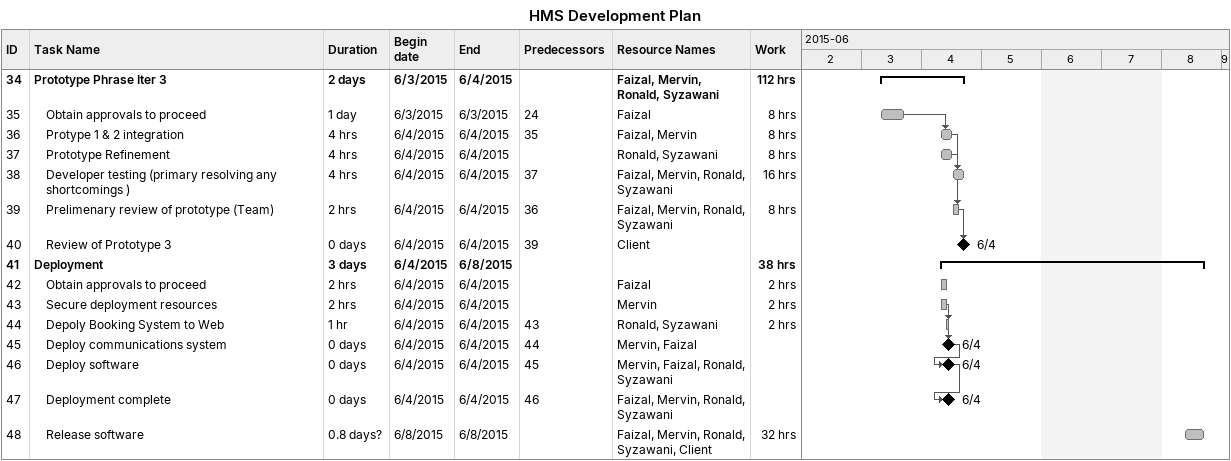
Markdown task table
HMS Development Plan

| ID | Level | Task | Duration | Start | Finish | Predecessors | Resources | Work (h) |
|---|---|---|---|---|---|---|---|---|
| 34 | 1 | **Prototype Phrase Iter 3** | 2d | 2015-06-03 | 2015-06-04 |  | Faizal, Mervin, Ronald, Syzawani | 112 |
| 35 | 2 | Obtain approvals to proceed | 1d | 2015-06-03 | 2015-06-03 | 24 | Faizal | 8 |
| 36 | 2 | Protype 1 & 2 integration | 4h | 2015-06-04 | 2015-06-04 | 35 | Faizal, Mervin | 8 |
| 37 | 2 | Prototype Refinement | 4h | 2015-06-04 | 2015-06-04 |  | Ronald, Syzawani | 8 |
| 38 | 2 | Developer testing (primary resolving any shortcomings ) | 4h | 2015-06-04 | 2015-06-04 | 37 | Faizal, Mervin, Ronald, Syzawani | 16 |
| 39 | 2 | Prelimenary review of prototype (Team) | 2h | 2015-06-04 | 2015-06-04 | 36 | Faizal, Mervin, Ronald, Syzawani | 8 |
| 40 | 2 | Review of Prototype 3 | 0d | 2015-06-04 | 2015-06-04 | 39 | Client |  |
| 41 | 1 | **Deployment** | 3d | 2015-06-04 | 2015-06-08 |  |  | 38 |
| 42 | 2 | Obtain approvals to proceed | 2h | 2015-06-04 | 2015-06-04 |  | Faizal | 2 |
| 43 | 2 | Secure deployment resources | 2h | 2015-06-04 | 2015-06-04 |  | Mervin | 2 |
| 44 | 2 | Depoly Booking System to Web | 1h | 2015-06-04 | 2015-06-04 | 43 | Ronald, Syzawani | 2 |
| 45 | 2 | Deploy communications system | 0d | 2015-06-04 | 2015-06-04 | 44 | Mervin, Faizal |  |
| 46 | 2 | Deploy software | 0d | 2015-06-04 | 2015-06-04 | 45 | Mervin, Faizal, Ronald, Syzawani |  |
| 47 | 2 | Deployment complete | 0d | 2015-06-04 | 2015-06-04 | 46 | Faizal, Mervin, Ronald, Syzawani |  |
| 48 | 2 | Release software | 0.8d? | 2015-06-08 | 2015-06-08 |  | Faizal, Mervin, Ronald, Syzawani, Client | 32 |
